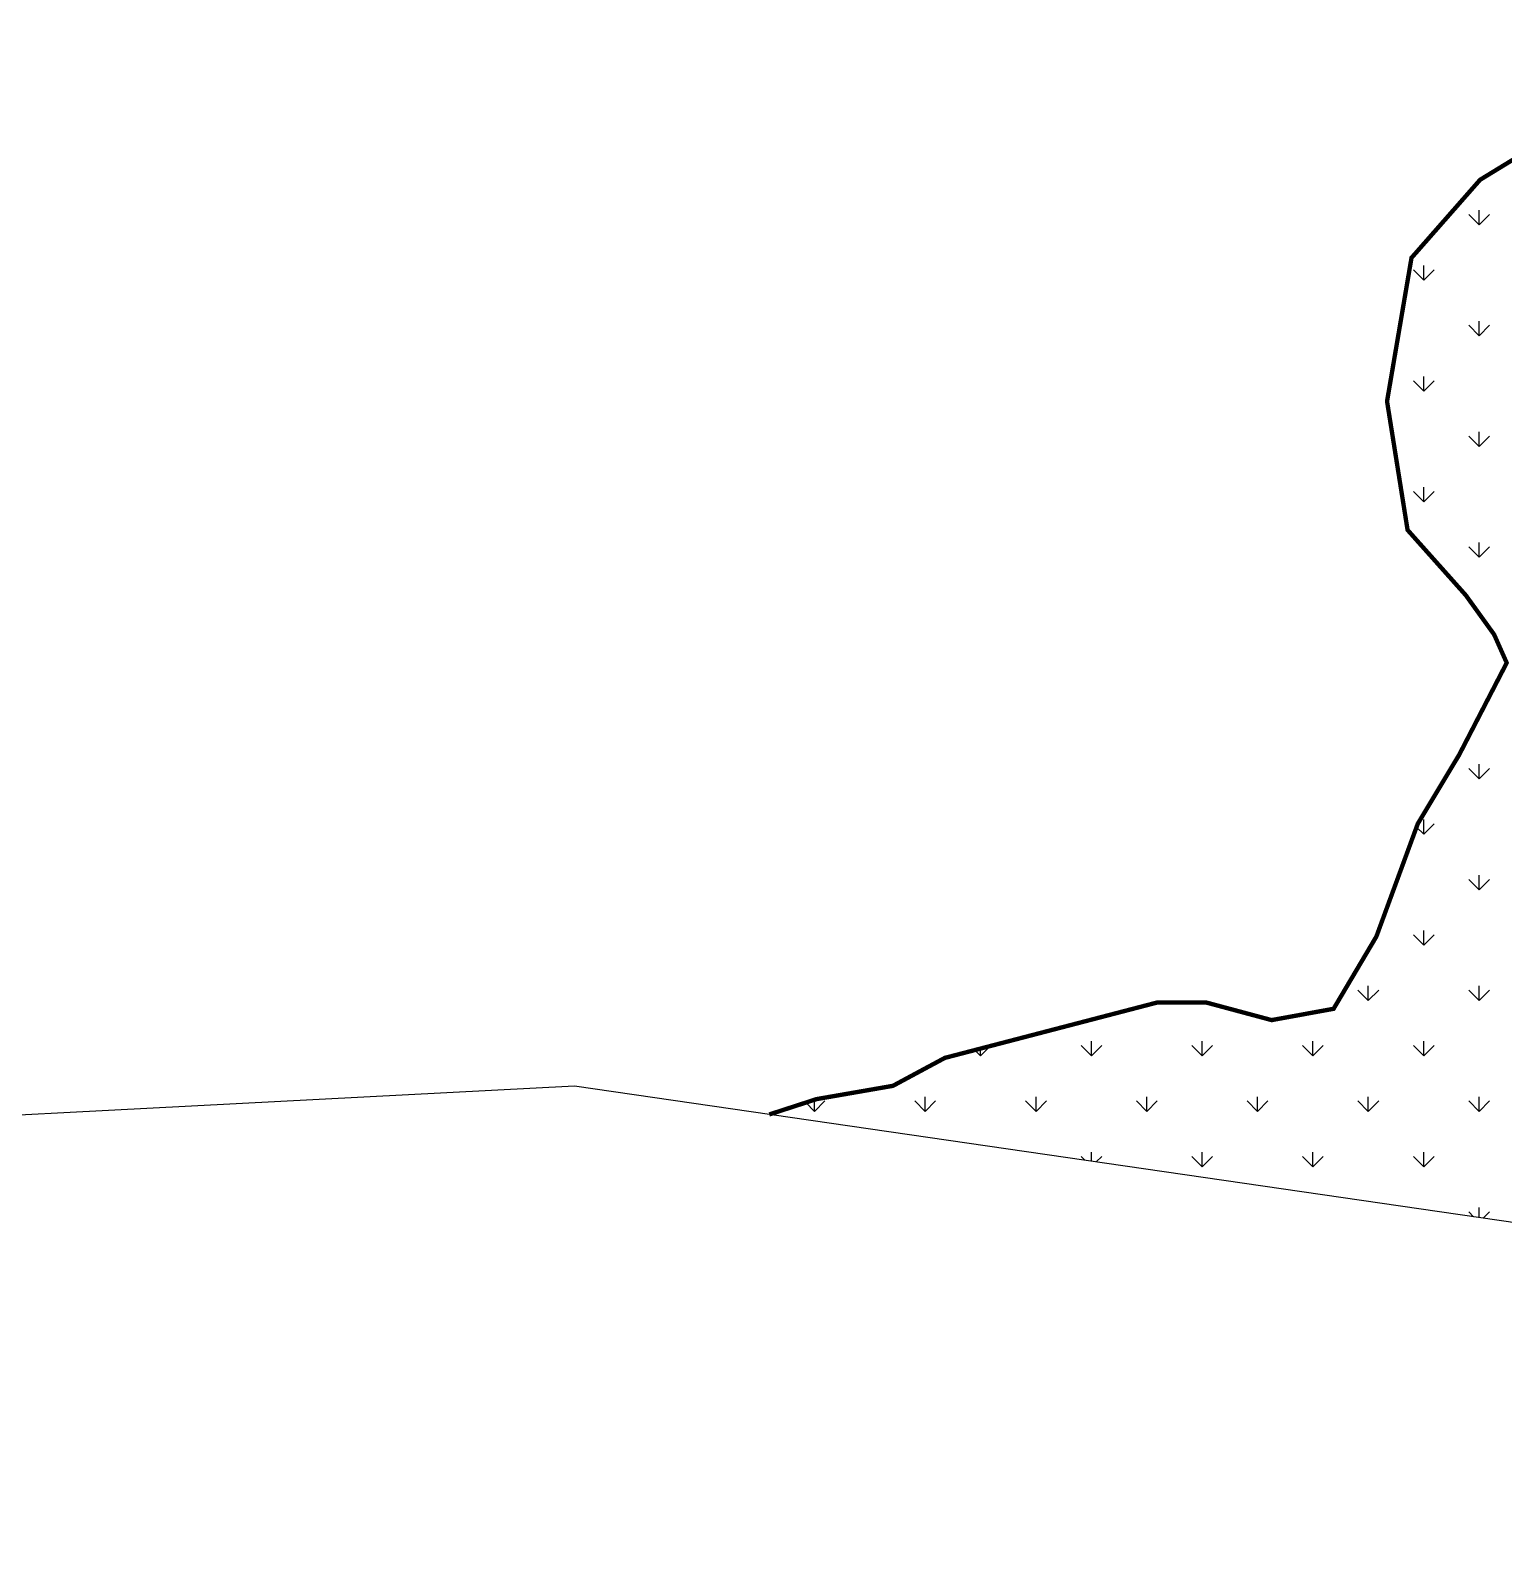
# Model space of a CAD drawing. Header units: metres. Extents: x 287290 to 291869, y 1996410 to 1999955.
# Drawn here: x 290309.1 to 290647.8, y 1996518 to 1996864.8 of the extents above; entities that cross this region are included whole.
import ezdxf

# ---------------------------------------------------------------- set-up
doc = ezdxf.new("R2010")
doc.units = ezdxf.units.M
doc.header["$MEASUREMENT"] = 0
for name, color, linetype in [('MANGROOVE BUFFER ZONE', 120, 'Continuous'), ('MANGROOVES BUFFER ZONE', 120, 'Continuous'), ('village', 3, 'Continuous')]:
    doc.layers.add(name, color=color, linetype=linetype)

msp = doc.modelspace()

# ---------------------------------------------------------------- linework, layer by layer
at = {"layer": 'MANGROOVE BUFFER ZONE', "linetype": 'Continuous'}
for p, q in [((290642.1, 1996820.05), (290642.1, 1996823.43)), ((290642.1, 1996820.05), (290639.71, 1996822.44)), ((290642.1, 1996820.05), (290644.49, 1996822.44)), ((290629.37, 1996807.32), (290626.99, 1996809.71)), ((290629.37, 1996807.33), (290629.37, 1996810.7)), ((290629.37, 1996807.32), (290631.76, 1996809.71)), ((290642.1, 1996794.6), (290639.71, 1996796.98)), ((290642.1, 1996794.6), (290642.1, 1996797.97)), ((290642.1, 1996794.6), (290644.49, 1996796.98)), ((290629.37, 1996781.87), (290629.37, 1996785.24)), ((290629.37, 1996781.87), (290626.99, 1996784.26)), ((290629.37, 1996781.87), (290631.76, 1996784.26)), ((290642.1, 1996769.14), (290639.71, 1996771.53)), ((290642.1, 1996769.14), (290642.1, 1996772.52)), ((290642.1, 1996769.14), (290644.49, 1996771.53)), ((290629.37, 1996756.41), (290626.99, 1996758.8)), ((290629.37, 1996756.41), (290629.37, 1996759.79)), ((290629.37, 1996756.41), (290631.76, 1996758.8)), ((290642.1, 1996743.69), (290642.1, 1996747.06)), ((290642.1, 1996743.69), (290639.71, 1996746.07)), ((290642.1, 1996743.69), (290644.49, 1996746.07)), ((290642.1, 1996692.77), (290639.71, 1996695.16)), ((290642.1, 1996692.77), (290642.1, 1996696.15)), ((290642.1, 1996692.77), (290644.49, 1996695.16)), ((290629.37, 1996680.05), (290627.71, 1996681.7)), ((290629.37, 1996680.05), (290629.37, 1996683.42)), ((290629.37, 1996680.05), (290631.76, 1996682.43)), ((290642.1, 1996667.32), (290642.1, 1996670.69)), ((290642.1, 1996667.32), (290639.71, 1996669.7)), ((290642.1, 1996667.32), (290644.49, 1996669.7)), ((290629.37, 1996654.59), (290626.99, 1996656.98)), ((290629.37, 1996654.59), (290629.37, 1996657.97)), ((290629.37, 1996654.59), (290631.76, 1996656.98)), ((290616.64, 1996641.86), (290614.26, 1996644.25)), ((290616.64, 1996641.86), (290616.64, 1996645.24)), ((290616.64, 1996641.86), (290619.03, 1996644.25)), ((290642.1, 1996641.86), (290639.71, 1996644.25)), ((290642.1, 1996641.86), (290642.1, 1996645.24)), ((290642.1, 1996641.86), (290644.49, 1996644.25)), ((290553, 1996629.13), (290553, 1996632.51)), ((290578.46, 1996629.13), (290578.46, 1996632.51)), ((290603.92, 1996629.13), (290603.92, 1996632.51)), ((290629.37, 1996629.13), (290629.37, 1996632.51)), ((290527.55, 1996629.13), (290526.2, 1996630.48)), ((290527.55, 1996629.13), (290529.85, 1996631.43)), ((290527.55, 1996629.13), (290527.55, 1996630.83)), ((290553, 1996629.13), (290550.62, 1996631.52)), ((290553, 1996629.13), (290555.39, 1996631.52)), ((290578.46, 1996629.13), (290576.07, 1996631.52)), ((290578.46, 1996629.13), (290580.85, 1996631.52)), ((290603.92, 1996629.13), (290601.53, 1996631.52)), ((290603.92, 1996629.13), (290606.3, 1996631.52)), ((290629.37, 1996629.13), (290626.99, 1996631.52)), ((290629.37, 1996629.13), (290631.76, 1996631.52)), ((290489.37, 1996616.41), (290487.36, 1996618.42)), ((290489.37, 1996616.41), (290489.37, 1996619.07)), ((290489.37, 1996616.41), (290491.75, 1996618.79)), ((290514.82, 1996616.41), (290512.43, 1996618.79)), ((290514.82, 1996616.41), (290514.82, 1996619.78)), ((290514.82, 1996616.41), (290517.21, 1996618.79)), ((290540.28, 1996616.41), (290537.89, 1996618.79)), ((290540.28, 1996616.41), (290540.28, 1996619.78)), ((290540.28, 1996616.41), (290542.66, 1996618.79)), ((290565.73, 1996616.41), (290563.35, 1996618.79)), ((290565.73, 1996616.41), (290565.73, 1996619.78)), ((290565.73, 1996616.41), (290568.12, 1996618.79)), ((290591.19, 1996616.41), (290588.8, 1996618.79)), ((290591.19, 1996616.41), (290591.19, 1996619.78)), ((290591.19, 1996616.41), (290593.58, 1996618.79)), ((290616.64, 1996616.41), (290614.26, 1996618.79)), ((290616.64, 1996616.41), (290616.64, 1996619.78)), ((290616.64, 1996616.41), (290619.03, 1996618.79)), ((290642.1, 1996616.41), (290639.71, 1996618.79)), ((290642.1, 1996616.41), (290642.1, 1996619.78)), ((290642.1, 1996616.41), (290644.49, 1996618.79)), ((290551.51, 1996605.17), (290550.62, 1996606.06)), ((290553, 1996604.96), (290553, 1996607.05)), ((290554.12, 1996604.79), (290555.39, 1996606.06)), ((290578.46, 1996603.68), (290576.07, 1996606.06)), ((290578.46, 1996603.68), (290578.46, 1996607.05)), ((290578.46, 1996603.68), (290580.85, 1996606.06)), ((290603.92, 1996603.68), (290601.53, 1996606.06)), ((290603.92, 1996603.68), (290603.92, 1996607.05)), ((290603.92, 1996603.68), (290606.3, 1996606.06)), ((290629.37, 1996603.68), (290626.99, 1996606.06)), ((290629.37, 1996603.68), (290629.37, 1996607.05)), ((290629.37, 1996603.68), (290631.76, 1996606.06)), ((290642.1, 1996592.03), (290642.1, 1996594.33)), ((290640.84, 1996592.21), (290639.71, 1996593.34)), ((290643.04, 1996591.89), (290644.49, 1996593.34))]:
    msp.add_line(p, q, dxfattribs=at)
at = {"layer": 'MANGROOVES BUFFER ZONE', "const_width": 1, "flags": 128}
msp.add_lwpolyline([(290652.11, 1996836.39), (290642.32, 1996830.41), (290626.56, 1996812.48), (290620.94, 1996779.52), (290625.66, 1996749.96), (290639.04, 1996734.97), (290645.55, 1996725.94), (290648.44, 1996719.44), (290637.49, 1996698.27), (290628, 1996682.47), (290618.49, 1996656.57), (290608.66, 1996639.97), (290594.43, 1996637.37), (290579.29, 1996641.44), (290568.22, 1996641.44), (290519.33, 1996628.69), (290507.39, 1996622.27), (290489.84, 1996619.22), (290478.98, 1996615.69)], dxfattribs=at)
at = {"layer": 'village', "color": 3}
msp.add_polyline3d([(291868.71, 1996864.78, 0), (291076.91, 1996517.98, 0), (290709.99, 1996582.18, 0), (290434.22, 1996622.19, 0), (290190.67, 1996609.51, 0)], dxfattribs=at)

doc.saveas('drawing.dxf')
